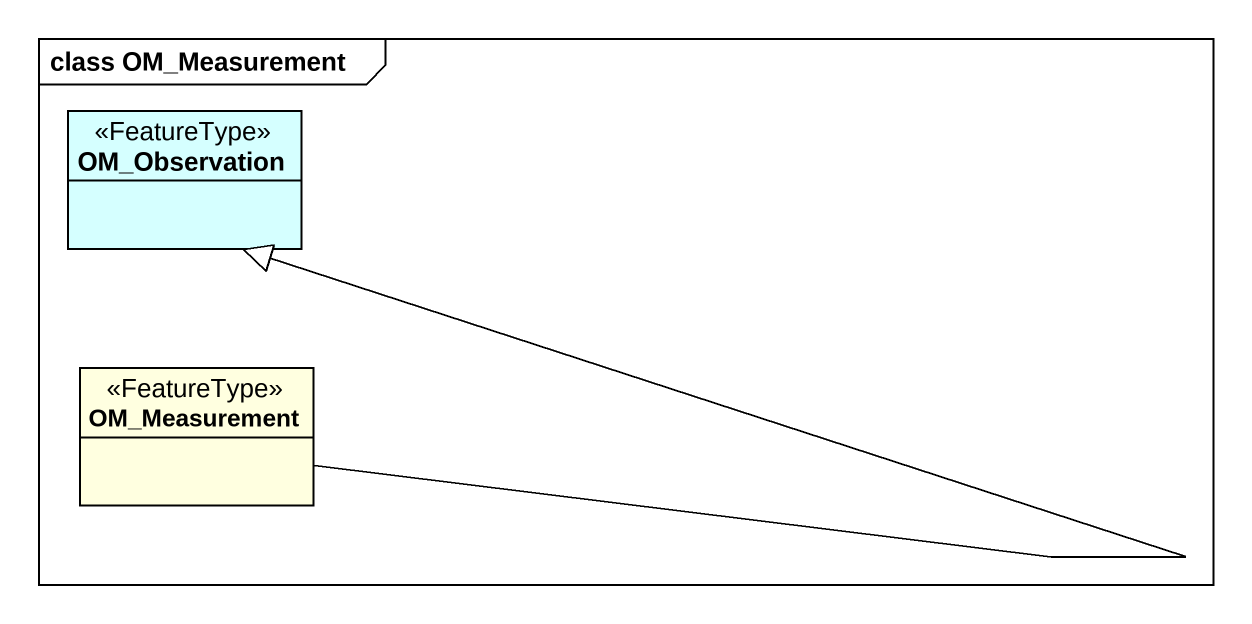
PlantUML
@startuml
mainframe class OM_Measurement
hide circle
hide empty members
class OM_Observation <<FeatureType>> #D5FFFF
class OM_Measurement <<FeatureType>> #FFFFE0
OM_Measurement -up-|> OM_Observation
@enduml
